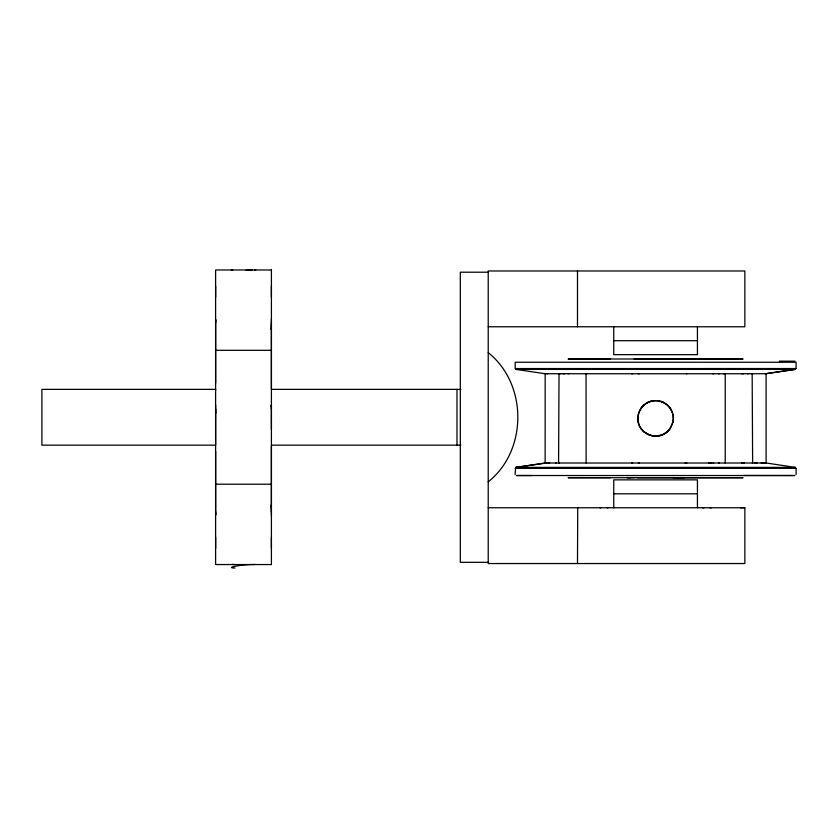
<?xml version="1.0" encoding="UTF-8"?>
<svg xmlns="http://www.w3.org/2000/svg" width="838" height="838" viewBox="0 0 838 838"><rect width="100%" height="100%" fill="white"/><g stroke="black" fill="none" stroke-linecap="round" stroke-linejoin="round"><path stroke-width="1.26" d="M215.617 548.366L215.617 537.21M215.617 515.433L215.617 451.232M215.617 445.156L215.617 417.261M215.617 417.083L215.617 404.995M215.617 390.319L215.617 389.366M215.617 383.291L215.617 319.079M215.617 297.312L215.617 286.156M271.407 548.366L271.407 537.21M271.407 515.433L271.407 503.345M271.407 503.01L271.407 445.607M271.407 429.517L271.407 417.429M271.407 417.083L271.407 404.995M271.407 388.916L271.407 331.513M271.407 331.167L271.407 319.1M271.407 286.156L271.407 297.218M796.09 474.538L796.1 468.327L795.398 468.327M796.058 368.552L796.1 362.246L515.161 362.246L515.202 368.563L795.985 368.552M673.061 422.101C674.999 413.417 669.562 404.084 661.109 401.381M673.061 422.069L670.033 428.857M640.609 408.829C642.966 404.953 647.009 402.031 651.461 401.088M670.578 427.946C668.001 432.052 663.591 435.111 658.762 435.865M643.647 405.121C639.017 409.353 636.87 415.952 638.127 422.101M668.892 430.156C660.135 441.186 640.442 435.938 638.127 422.069M488.219 481.86C527.689 450.467 527.689 384.045 488.219 352.651M645.92 403.466C651.367 399.757 658.815 399.705 664.524 402.921M765.723 373.727L795.231 369.39L765.44 373.727L766.1 373.727L766.1 462.985L795.43 467.395L515.758 467.395L545.067 462.985L549.623 462.995M725.216 463.016L725.216 373.748L723.529 373.748M559.857 373.738L560.454 373.738M568.122 373.738L568.793 373.738M719.413 463.016L718.47 463.016M639.478 463.016L638.346 463.016M712.688 373.748L713.672 373.748M515.831 467.395L546.544 462.995L545.748 462.985M718.47 373.748L719.413 373.748M632.732 463.016L631.611 463.016M713.117 463.079L713.672 463.016M631.611 373.758L632.732 373.758M638.346 373.758L639.478 373.758M558.579 463.005L559.281 462.964L558.579 462.964L559.03 373.738M741.546 463.005L752.639 463.005L752.157 373.738M754.881 462.985L757.007 462.985M559.407 373.727L545.088 373.727L515.957 369.39L519.036 369.38M795.231 369.39L515.957 369.39M515.758 467.395L517.266 467.384M515.098 474.538L515.569 468.327M796.1 468.327L515.161 468.327M586.914 373.748L562.906 373.738M763.69 462.995L766.1 462.985L764.801 462.985M545.171 373.727L545.14 462.985M752.367 373.738L686.448 373.758M766.047 373.727L752.273 373.727M761.564 462.995L766.005 462.985M682.96 477.618L684.101 477.712L672.83 477.608M231.236 269.972L232.755 269.972M254.616 269.972L255.768 269.972M488.219 272.203L460.324 272.203L460.324 562.319L488.219 562.319M488.219 326.768L744.856 326.768L744.856 270.978L488.219 270.978L488.219 563.545L744.856 563.545L744.856 507.755L488.219 507.755M613.751 340.71L697.436 340.71M215.617 350.315L271.407 350.315M610.42 358.968L568.101 358.989L743.065 358.989L634.115 359.083M564.665 373.738L558.579 373.738L559.281 373.738M747.548 373.738L748.271 373.738M546.984 373.727L547.895 373.727M586.212 373.748L686.825 373.758M741.609 373.738L743.505 373.738M215.502 389.366L41.9 389.366L41.9 445.156L215.502 445.156M271.627 389.366L460.89 389.366M271.627 445.156L460.89 445.156M756.253 462.985L755.164 462.985M586.191 463.016L686.825 463.016M711.2 463.016L685.075 463.016M742.583 463.005L708.435 463.016M743.505 463.005L744.291 463.005M752.273 462.995L761.721 462.985M762.014 462.995L762.695 462.995M555.563 462.985L556.401 462.985L555.814 462.985M761.103 462.995L763.376 462.995M743.463 475.492L794.864 475.523L516.313 475.523L531.994 475.544M634.429 477.618L627.191 477.618L631.004 477.608M610.42 477.691L568.101 477.712L743.065 477.712L637.205 477.744M215.617 484.207L271.407 484.207M613.751 493.802L697.436 493.802M577.728 507.755L577.487 563.545M599.799 507.755L600.794 507.755M607.162 507.755L608.021 507.755M702.495 507.755L704.014 507.755M709.618 507.755L711.389 507.755M740.488 507.755L744.856 507.755M779.309 361.168L794.969 361.188M547.979 462.995L586.129 463.005L586.055 373.748M793.555 467.384L795.43 467.395M653.724 436.116L649.733 435.184L643.647 431.622M669.991 407.813L671.458 410.337M640.609 427.946L641.175 428.909M697.436 326.768L697.436 354.663L613.751 354.663L613.751 326.768M697.436 507.755L697.436 479.86L613.751 479.86L613.751 507.755M577.487 270.978L577.487 326.768M456.982 389.366L456.982 445.156M215.628 322.85A12.141 1.236 84.1 0 1 215.795 320.022M271.407 322.85A12.141 1.226 -84.1 0 1 271.072 329.502M215.795 514.501A12.141 1.226 -84.1 0 1 215.628 511.672M271.072 505.021A12.141 1.236 84.1 0 1 271.407 511.672M215.795 413.218A12.141 1.226 84.1 0 1 215.628 408.766M271.072 405.362A12.141 1.236 -84.1 0 1 271.407 408.766M235.017 564.54A12.141 1.236 -5.9 0 1 232.199 564.372M235.017 568.028A12.141 1.236 -5.9 0 1 234.954 566.289A12.141 1.236 -5.9 0 1 252.008 564.54A12.141 1.226 5.9 0 0 254.836 564.372M246.1 270.245A12.141 1.236 -5.9 0 1 252.008 269.972M271.407 269.972L215.617 269.972L215.617 564.55L271.407 564.55L271.407 269.972M643.123 430.837A17.608 17.504 -45.1 0 0 667.97 430.742A17.608 17.504 -44.9 0 0 668.064 405.906A17.608 17.504 -44.9 0 0 643.217 405.99A17.608 17.504 -45.1 0 0 643.123 430.837"/></g></svg>
